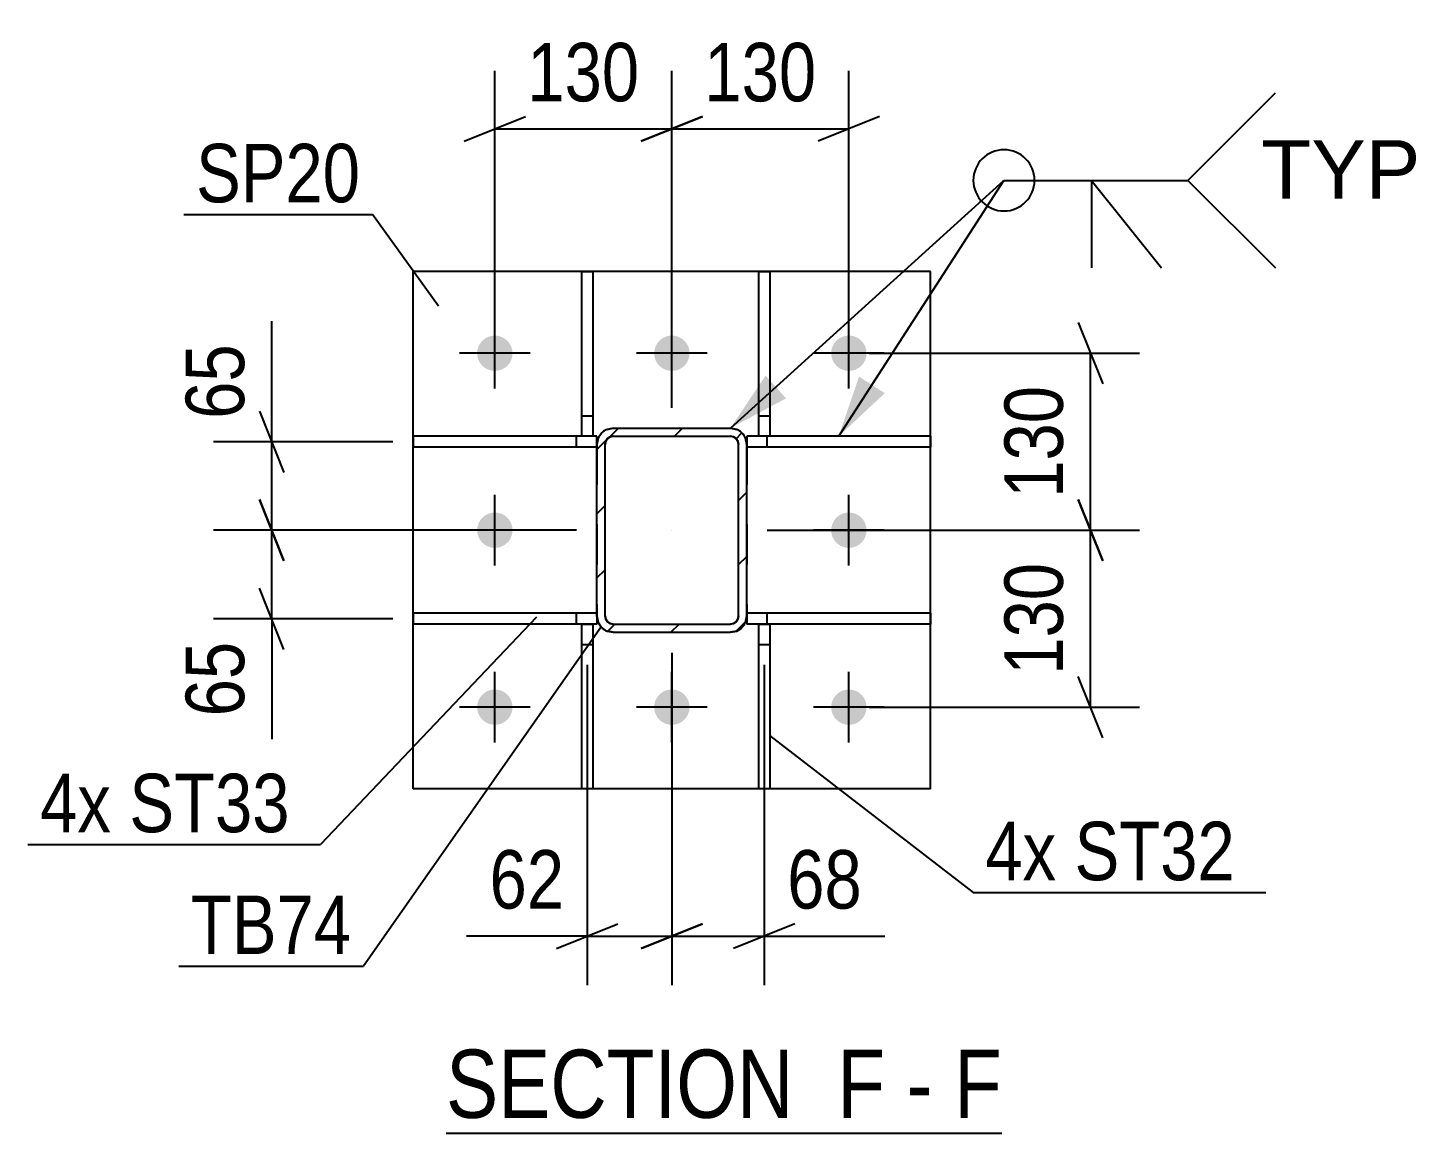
# Model space of a CAD drawing. Header units: millimetres. Extents: x 0 to 841, y 0 to 594.
# Drawn here: x 283.1 to 351.3, y 140.5 to 194.7 of the extents above; entities that cross this region are included whole.
import ezdxf

# ---------------------------------------------------------------- set-up
doc = ezdxf.new("R2010")
doc.units = ezdxf.units.MM
doc.linetypes.add('DXK_LINE_DOT2', pattern=[3.9198, 1.9599, -1.9599])
doc.linetypes.add('DXK_LINE_DOT3', pattern=[5.9187, 2.979, -0.9799, 0.9799, -0.9799])
doc.styles.add('Arial', font='ARIAL.TTF', dxfattribs={"height": 0.2})
doc.styles.add('Arial Narrow', font='ARIALN.TTF', dxfattribs={"height": 0.2})

# ---------------------------------------------------------------- blocks, each defined once
blk = doc.blocks.new('Unknown-814553119-17 - 5939')
at = {"color": 6, "linetype": 'Continuous'}
blk.add_line((303.591, 140.531), (330.807, 140.531), dxfattribs=at)
at = {"color": 0, "linetype": 'Continuous'}
for points in [[(321.7, 141.281), (321.7, 144.781), (303.591, 144.781), (303.591, 141.281)], [(325.091, 141.281), (325.091, 144.781), (322.75, 144.781), (322.75, 141.281)], [(327.416, 141.281), (327.416, 144.781), (326.141, 144.781), (326.141, 141.281)], [(330.807, 141.281), (330.807, 144.781), (328.466, 144.781), (328.466, 141.281)]]:
    blk.add_wipeout(points, dxfattribs=at)
at = {"color": 7, "linetype": 'Continuous', "style": 'Arial Narrow'}
for s, height, p in [('SECTION ', 3.3405, (303.591, 141.281)), ('F', 3.34, (322.75, 141.281)), ('F', 3.34, (328.466, 141.281)), ('-', 3.34, (326.141, 141.281))]:
    blk.add_text(s, height=height, dxfattribs=at).set_placement(p)
blk = doc.blocks.new('Part-814553119-5985 - 5939')
at = {"color": 2, "linetype": 'Continuous'}
for p, q in [((301.98, 157.396), (301.98, 182.729)), ((327.314, 182.729), (301.98, 182.729)), ((327.314, 157.396), (327.314, 182.729)), ((327.314, 157.396), (301.98, 157.396))]:
    blk.add_line(p, q, dxfattribs=at)
blk = doc.blocks.new('Part-814553119-5973 - 5939')
at = {"linetype": 'Continuous'}
h = blk.add_hatch(dxfattribs=at)
h.set_pattern_fill('', scale=0.7, style=0, pattern_type=0)
h.set_pattern_definition([(45, (318.0793, 174.8284), (-1.57154, 1.57154), [])])
h.paths.add_polyline_path([(318.253, 174.569), (318.079, 174.828), (317.82, 175.002), (317.514, 175.063), (311.78, 175.063), (311.474, 175.002), (311.215, 174.828), (311.041, 174.569), (310.98, 174.263), (310.98, 165.863), (311.041, 165.557), (311.215, 165.297), (311.474, 165.124), (311.78, 165.063), (317.514, 165.063), (317.82, 165.124), (318.079, 165.297), (318.253, 165.557), (318.314, 165.863), (318.314, 174.263)])
h.paths.add_polyline_path([(317.914, 165.863), (317.883, 165.71), (317.796, 165.58), (317.667, 165.493), (317.514, 165.463), (311.78, 165.463), (311.627, 165.493), (311.497, 165.58), (311.411, 165.71), (311.38, 165.863), (311.38, 174.263), (311.411, 174.416), (311.497, 174.546), (311.627, 174.632), (311.78, 174.663), (317.514, 174.663), (317.667, 174.632), (317.796, 174.546), (317.883, 174.416), (317.914, 174.263)])
at = {"color": 7, "linetype": 'DXK_LINE_DOT2'}
for p, q in [((310.98, 174.263), (311.041, 174.569)), ((311.497, 174.546), (311.411, 174.416)), ((311.474, 175.002), (311.78, 175.063)), ((311.627, 174.632), (311.497, 174.546)), ((311.78, 174.663), (311.627, 174.632)), ((311.78, 175.063), (317.514, 175.063)), ((311.78, 174.663), (317.514, 174.663)), ((317.514, 175.063), (317.82, 175.002)), ((317.667, 174.632), (317.514, 174.663)), ((317.796, 174.546), (317.667, 174.632)), ((317.883, 174.416), (317.796, 174.546)), ((318.253, 174.569), (318.314, 174.263)), ((310.98, 174.263), (310.98, 165.863)), ((311.411, 174.416), (311.38, 174.263)), ((311.38, 165.863), (311.38, 174.263)), ((317.914, 174.263), (317.883, 174.416)), ((317.914, 165.863), (317.914, 174.263)), ((318.314, 174.263), (318.314, 165.863)), ((311.041, 165.557), (310.98, 165.863)), ((311.38, 165.863), (311.411, 165.71)), ((311.411, 165.71), (311.497, 165.58)), ((317.796, 165.58), (317.883, 165.71)), ((317.883, 165.71), (317.914, 165.863)), ((318.314, 165.863), (318.253, 165.557)), ((311.78, 165.063), (311.474, 165.124)), ((311.497, 165.58), (311.627, 165.493)), ((311.627, 165.493), (311.78, 165.463)), ((311.78, 165.463), (317.514, 165.463)), ((311.78, 165.063), (317.514, 165.063)), ((317.514, 165.463), (317.667, 165.493)), ((317.82, 165.124), (317.514, 165.063)), ((317.667, 165.493), (317.796, 165.58))]:
    blk.add_line(p, q, dxfattribs=at)
at = {"color": 2, "linetype": 'Continuous'}
for p, q in [((311.041, 174.569), (310.98, 174.263)), ((311.411, 174.416), (311.497, 174.546)), ((311.78, 175.063), (311.474, 175.002)), ((311.497, 174.546), (311.627, 174.632)), ((311.627, 174.632), (311.78, 174.663)), ((311.78, 175.063), (317.514, 175.063)), ((311.78, 174.663), (317.514, 174.663)), ((317.82, 175.002), (317.514, 175.063)), ((317.514, 174.663), (317.667, 174.632)), ((317.667, 174.632), (317.796, 174.546)), ((317.796, 174.546), (317.883, 174.416)), ((318.314, 174.263), (318.253, 174.569)), ((310.98, 165.863), (310.98, 174.263)), ((311.38, 174.263), (311.411, 174.416)), ((311.38, 165.863), (311.38, 174.263)), ((317.883, 174.416), (317.914, 174.263)), ((317.914, 165.863), (317.914, 174.263)), ((318.314, 165.863), (318.314, 174.263)), ((310.98, 165.863), (311.041, 165.557)), ((311.411, 165.71), (311.38, 165.863)), ((311.497, 165.58), (311.411, 165.71)), ((317.883, 165.71), (317.796, 165.58)), ((317.914, 165.863), (317.883, 165.71)), ((318.253, 165.557), (318.314, 165.863)), ((311.474, 165.124), (311.78, 165.063)), ((311.627, 165.493), (311.497, 165.58)), ((311.78, 165.463), (311.627, 165.493)), ((311.78, 165.463), (317.514, 165.463)), ((311.78, 165.063), (317.514, 165.063)), ((317.667, 165.493), (317.514, 165.463)), ((317.514, 165.063), (317.82, 165.124)), ((317.796, 165.58), (317.667, 165.493))]:
    blk.add_line(p, q, dxfattribs=at)
at = {"color": 7, "linetype": 'DXK_LINE_DOT3'}
blk.add_line((314.647, 170.063), (314.647, 170.063), dxfattribs=at)
at = {"color": 7, "linetype": 'DXK_LINE_DOT2'}
for centre, start, end in [((311.78, 174.263), 112.5, 157.5), ((317.514, 174.263), 22.5, 67.5), ((311.78, 165.863), 202.5, 247.5), ((317.514, 165.863), 292.5, 337.5)]:
    blk.add_arc(centre, 0.8, start, end, dxfattribs=at)
at = {"color": 2, "linetype": 'Continuous'}
for centre, start, end in [((311.78, 174.263), 112.5, 157.5), ((317.514, 174.263), 22.5, 67.5), ((311.78, 165.863), 202.5, 247.5), ((317.514, 165.863), 292.5, 337.5)]:
    blk.add_arc(centre, 0.8, start, end, dxfattribs=at)
blk = doc.blocks.new('Part-814553119-6000 - 5939')
at = {"color": 2, "linetype": 'Continuous'}
for p, q in [((327.314, 165.994), (318.314, 165.994)), ((318.314, 165.865), (318.314, 165.461)), ((327.314, 165.994), (327.314, 165.461)), ((318.903, 165.461), (318.314, 165.461)), ((327.314, 165.461), (319.437, 165.461))]:
    blk.add_line(p, q, dxfattribs=at)
at = {"color": 7, "linetype": 'DXK_LINE_DOT2'}
for p, q in [((318.314, 165.994), (318.314, 165.865)), ((319.314, 165.461), (319.314, 165.994)), ((319.437, 165.461), (318.903, 165.461))]:
    blk.add_line(p, q, dxfattribs=at)
blk = doc.blocks.new('Part-814553119-6051 - 5939')
at = {"color": 2, "linetype": 'Continuous'}
for p, q in [((310.237, 174.668), (310.237, 182.728)), ((310.237, 182.728), (310.77, 182.728)), ((310.77, 182.728), (310.77, 174.668)), ((310.77, 174.668), (310.237, 174.668))]:
    blk.add_line(p, q, dxfattribs=at)
at = {"color": 7, "linetype": 'DXK_LINE_DOT2'}
blk.add_line((310.237, 175.668), (310.77, 175.668), dxfattribs=at)
blk = doc.blocks.new('Part-814553119-6046 - 5939')
at = {"color": 2, "linetype": 'Continuous'}
for p, q in [((318.903, 174.668), (318.903, 182.728)), ((318.903, 182.728), (319.436, 182.728)), ((319.436, 182.728), (319.436, 174.668)), ((319.436, 174.668), (318.903, 174.668))]:
    blk.add_line(p, q, dxfattribs=at)
at = {"color": 7, "linetype": 'DXK_LINE_DOT2'}
blk.add_line((318.903, 175.668), (319.436, 175.668), dxfattribs=at)
blk = doc.blocks.new('Part-814553119-6056 - 5939')
at = {"color": 2, "linetype": 'Continuous'}
for p, q in [((318.903, 157.394), (318.903, 165.468)), ((318.903, 165.468), (319.437, 165.468)), ((319.437, 165.468), (319.436, 157.394)), ((319.436, 157.394), (318.903, 157.394))]:
    blk.add_line(p, q, dxfattribs=at)
at = {"color": 7, "linetype": 'DXK_LINE_DOT2'}
blk.add_line((318.903, 164.468), (319.437, 164.468), dxfattribs=at)
blk = doc.blocks.new('Part-814553119-6066 - 5939')
at = {"color": 2, "linetype": 'Continuous'}
for p, q in [((327.314, 174.661), (318.314, 174.661)), ((318.314, 174.661), (318.314, 174.26)), ((327.314, 174.661), (327.314, 174.128)), ((327.314, 174.128), (318.314, 174.128))]:
    blk.add_line(p, q, dxfattribs=at)
at = {"color": 7, "linetype": 'DXK_LINE_DOT2'}
for p, q in [((319.314, 174.128), (319.314, 174.661)), ((318.314, 174.26), (318.314, 174.128))]:
    blk.add_line(p, q, dxfattribs=at)
blk = doc.blocks.new('Bolt-814553119-6069 - 5939')
at = {"linetype": 'Continuous'}
for points in [[(305.114, 178.729, -1), (306.847, 178.729, -1)], [(313.78, 178.729, -1), (315.514, 178.729, -1)], [(322.447, 178.729, -1), (324.18, 178.729, -1)], [(305.114, 170.063, -1), (306.847, 170.063, -1)], [(322.447, 170.063, -1), (324.18, 170.063, -1)], [(305.114, 161.396, -1), (306.847, 161.396, -1)], [(313.78, 161.396, -1), (315.514, 161.396, -1)], [(322.447, 161.396, -1), (324.18, 161.396, -1)]]:
    blk.add_hatch(color=1, dxfattribs=at).paths.add_polyline_path(points)
at = {"color": 1, "linetype": 'Continuous'}
for p, q in [((305.98, 176.996), (305.98, 180.463)), ((314.647, 176.996), (314.647, 180.463)), ((323.314, 176.996), (323.314, 180.463)), ((307.714, 178.729), (304.247, 178.729)), ((316.38, 178.729), (312.914, 178.729)), ((325.047, 178.729), (321.58, 178.729)), ((305.98, 168.329), (305.98, 171.796)), ((323.314, 168.329), (323.314, 171.796)), ((307.714, 170.063), (304.247, 170.063)), ((325.047, 170.063), (321.58, 170.063)), ((305.98, 159.663), (305.98, 163.129)), ((314.647, 159.663), (314.647, 163.129)), ((323.314, 159.663), (323.314, 163.129)), ((307.714, 161.396), (304.247, 161.396)), ((316.38, 161.396), (312.914, 161.396)), ((325.047, 161.396), (321.58, 161.396))]:
    blk.add_line(p, q, dxfattribs=at)
blk = doc.blocks.new('Part-814553119-6083 - 5939')
at = {"color": 2, "linetype": 'Continuous'}
for p, q in [((310.237, 157.394), (310.237, 165.468)), ((310.237, 165.468), (310.77, 165.468)), ((310.77, 165.468), (310.77, 157.394)), ((310.77, 157.394), (310.237, 157.394))]:
    blk.add_line(p, q, dxfattribs=at)
at = {"color": 7, "linetype": 'DXK_LINE_DOT2'}
blk.add_line((310.237, 164.468), (310.77, 164.468), dxfattribs=at)
blk = doc.blocks.new('Part-814553119-6088 - 5939')
at = {"color": 2, "linetype": 'Continuous'}
for p, q in [((310.98, 174.661), (301.981, 174.661)), ((301.981, 174.661), (301.981, 174.128)), ((310.98, 174.263), (310.98, 174.661)), ((310.98, 174.128), (301.981, 174.128))]:
    blk.add_line(p, q, dxfattribs=at)
at = {"color": 7, "linetype": 'DXK_LINE_DOT2'}
for p, q in [((309.98, 174.128), (309.98, 174.661)), ((310.98, 174.263), (310.98, 174.128))]:
    blk.add_line(p, q, dxfattribs=at)
blk = doc.blocks.new('Part-814553119-6095 - 5939')
at = {"color": 2, "linetype": 'Continuous'}
for p, q in [((310.98, 165.994), (301.981, 165.994)), ((301.981, 165.994), (301.981, 165.461)), ((310.98, 165.863), (310.98, 165.461)), ((310.237, 165.461), (301.981, 165.461)), ((310.98, 165.461), (310.77, 165.461))]:
    blk.add_line(p, q, dxfattribs=at)
at = {"color": 7, "linetype": 'DXK_LINE_DOT2'}
for p, q in [((309.98, 165.461), (309.98, 165.994)), ((310.98, 165.863), (310.98, 165.994)), ((310.77, 165.461), (310.237, 165.461))]:
    blk.add_line(p, q, dxfattribs=at)
blk = doc.blocks.new('StraightDimension-814553119-6178 - 5939')
at = {"color": 7, "linetype": 'Continuous'}
for p, q in [((295.057, 174.394), (295.057, 180.301)), ((295.057, 174.394), (295.057, 180.301)), ((294.457, 175.894), (295.657, 172.894)), ((300.981, 174.394), (292.207, 174.394)), ((295.057, 170.063), (295.057, 174.394)), ((295.657, 168.563), (294.457, 171.563)), ((309.98, 170.063), (292.207, 170.063))]:
    blk.add_line(p, q, dxfattribs=at)
at = {"color": 0}
blk.add_wipeout([(294.307, 179.776), (290.107, 179.776), (290.107, 174.919), (294.307, 174.919)], dxfattribs=at)
at = {"color": 3, "style": 'Arial Narrow'}
blk.add_text('65', height=2.8633, rotation=90.00021, dxfattribs=at).set_placement((293.707, 175.519))
blk = doc.blocks.new('StraightDimension-814553119-6157 - 5939')
at = {"color": 7, "linetype": 'Continuous'}
for p, q in [((334.542, 180.229), (335.742, 177.229)), ((324.314, 178.729), (337.542, 178.729)), ((335.142, 170.063), (335.142, 178.729)), ((335.742, 168.563), (334.542, 171.563)), ((319.314, 170.063), (337.542, 170.063))]:
    blk.add_line(p, q, dxfattribs=at)
at = {"color": 0}
blk.add_wipeout([(334.392, 177.738), (330.192, 177.738), (330.192, 171.054), (334.392, 171.054)], dxfattribs=at)
at = {"color": 3, "style": 'Arial Narrow'}
blk.add_text('130', height=2.8633, rotation=90.00021, dxfattribs=at).set_placement((333.792, 171.654))
blk = doc.blocks.new('StraightDimension-814553119-6184 - 5939')
at = {"color": 7, "linetype": 'Continuous'}
for p, q in [((294.457, 171.563), (295.657, 168.563)), ((309.98, 170.063), (292.207, 170.063)), ((295.057, 165.728), (295.057, 170.063)), ((295.657, 164.228), (294.457, 167.228)), ((300.981, 165.728), (292.207, 165.728)), ((295.057, 165.728), (295.057, 159.821)), ((295.057, 165.728), (295.057, 159.821))]:
    blk.add_line(p, q, dxfattribs=at)
at = {"color": 0}
blk.add_wipeout([(294.307, 165.203), (290.107, 165.203), (290.107, 160.346), (294.307, 160.346)], dxfattribs=at)
at = {"color": 3, "style": 'Arial Narrow'}
blk.add_text('65', height=2.8633, rotation=90.00021, dxfattribs=at).set_placement((293.707, 160.946))
blk = doc.blocks.new('StraightDimension-814553119-6167 - 5939')
at = {"color": 7, "linetype": 'Continuous'}
for p, q in [((334.542, 171.563), (335.742, 168.563)), ((319.314, 170.063), (337.542, 170.063)), ((335.142, 161.396), (335.142, 170.063)), ((335.742, 159.896), (334.542, 162.896)), ((324.314, 161.396), (337.542, 161.396))]:
    blk.add_line(p, q, dxfattribs=at)
at = {"color": 0}
blk.add_wipeout([(334.392, 169.072), (330.192, 169.072), (330.192, 162.387), (334.392, 162.387)], dxfattribs=at)
at = {"color": 3, "style": 'Arial Narrow'}
blk.add_text('130', height=2.8633, rotation=90.00021, dxfattribs=at).set_placement((333.792, 162.987))
blk = doc.blocks.new('StraightDimension-814553119-6191 - 5939')
at = {"color": 7, "linetype": 'Continuous'}
for p, q in [((305.98, 179.729), (305.98, 192.567)), ((314.647, 176.063), (314.647, 192.567)), ((304.48, 189.117), (307.48, 190.317)), ((316.147, 190.317), (313.147, 189.117)), ((305.98, 189.717), (314.647, 189.717))]:
    blk.add_line(p, q, dxfattribs=at)
at = {"color": 0}
blk.add_wipeout([(313.656, 190.467), (313.656, 194.667), (306.971, 194.667), (306.971, 190.467)], dxfattribs=at)
at = {"color": 3, "style": 'Arial Narrow'}
blk.add_text('130', height=2.8633, dxfattribs=at).set_placement((307.571, 191.067))
blk = doc.blocks.new('StraightDimension-814553119-6200 - 5939')
at = {"color": 7, "linetype": 'Continuous'}
for p, q in [((314.647, 176.063), (314.647, 192.567)), ((323.314, 179.729), (323.314, 192.567)), ((313.147, 189.117), (316.147, 190.317)), ((324.814, 190.317), (321.814, 189.117)), ((314.647, 189.717), (323.314, 189.717))]:
    blk.add_line(p, q, dxfattribs=at)
at = {"color": 0}
blk.add_wipeout([(322.323, 190.467), (322.323, 194.667), (315.638, 194.667), (315.638, 190.467)], dxfattribs=at)
at = {"color": 3, "style": 'Arial Narrow'}
blk.add_text('130', height=2.8633, dxfattribs=at).set_placement((316.238, 191.067))
blk = doc.blocks.new('StraightDimension-814553119-6210 - 5939')
at = {"color": 7, "linetype": 'Continuous'}
for p, q in [((314.647, 164.063), (314.647, 147.781)), ((310.504, 163.468), (310.504, 147.781)), ((309.004, 149.581), (312.004, 150.781)), ((316.147, 150.781), (313.147, 149.581)), ((310.504, 150.181), (304.597, 150.181)), ((310.504, 150.181), (304.597, 150.181)), ((310.504, 150.181), (314.647, 150.181))]:
    blk.add_line(p, q, dxfattribs=at)
at = {"color": 0}
blk.add_wipeout([(309.979, 150.931), (309.979, 155.131), (305.122, 155.131), (305.122, 150.931)], dxfattribs=at)
at = {"color": 3, "style": 'Arial Narrow'}
blk.add_text('62', height=2.8633, dxfattribs=at).set_placement((305.722, 151.531))
blk = doc.blocks.new('StraightDimension-814553119-6220 - 5939')
at = {"color": 7, "linetype": 'Continuous'}
for p, q in [((314.647, 164.063), (314.647, 147.781)), ((319.17, 163.468), (319.17, 147.781)), ((313.147, 149.581), (316.147, 150.781)), ((320.67, 150.781), (317.67, 149.581)), ((314.647, 150.181), (319.17, 150.181)), ((319.17, 150.181), (325.076, 150.181)), ((319.17, 150.181), (325.076, 150.181))]:
    blk.add_line(p, q, dxfattribs=at)
at = {"color": 0}
blk.add_wipeout([(324.551, 150.931), (324.551, 155.131), (319.695, 155.131), (319.695, 150.931)], dxfattribs=at)
at = {"color": 3, "style": 'Arial Narrow'}
blk.add_text('68', height=2.8633, dxfattribs=at).set_placement((320.295, 151.531))
blk = doc.blocks.new('Mark-814553119-5969 - 5939')
at = {"color": 30, "linetype": 'Continuous'}
for p in [(311.197, 165.346), (290.502, 148.706)]:
    blk.add_line(p, (299.556, 148.706), dxfattribs=at)
at = {"color": 0}
blk.add_wipeout([(298.956, 149.306), (298.956, 152.306), (291.102, 152.306), (291.102, 149.306)], dxfattribs=at)
blk.add_wipeout([(298.956, 149.306), (298.956, 152.306), (291.102, 152.306), (291.102, 149.306)], dxfattribs=at)
at = {"color": 3, "style": 'Arial Narrow'}
blk.add_text('TB74', height=2.8633, dxfattribs=at).set_placement((291.102, 149.306))
blk = doc.blocks.new('Mark-814553119-5981 - 5939')
at = {"color": 30, "linetype": 'Continuous'}
for p in [(290.755, 185.522), (303.216, 181.043)]:
    blk.add_line(p, (299.994, 185.522), dxfattribs=at)
at = {"color": 0}
blk.add_wipeout([(299.394, 186.122), (299.394, 189.122), (291.355, 189.122), (291.355, 186.122)], dxfattribs=at)
blk.add_wipeout([(299.394, 186.122), (299.394, 189.122), (291.355, 189.122), (291.355, 186.122)], dxfattribs=at)
at = {"color": 3, "style": 'Arial Narrow'}
blk.add_text('SP20', height=2.8633, dxfattribs=at).set_placement((291.355, 186.122))
blk = doc.blocks.new('MarkSet-814553119-6282 - 5939')
at = {"color": 30, "linetype": 'Continuous'}
for p in [(308.018, 165.797), (283.117, 154.671)]:
    blk.add_line(p, (297.443, 154.671), dxfattribs=at)
at = {"color": 0}
for points in [[(287.189, 155.271), (287.189, 158.271), (283.717, 158.271), (283.717, 155.271)], [(295.943, 155.271), (295.943, 158.271), (288.089, 158.271), (288.089, 155.271)]]:
    blk.add_wipeout(points, dxfattribs=at)
for points in [[(287.189, 155.271), (287.189, 158.271), (283.717, 158.271), (283.717, 155.271)], [(295.943, 155.271), (295.943, 158.271), (288.089, 158.271), (288.089, 155.271)]]:
    blk.add_wipeout(points, dxfattribs=at)
at = {"color": 3, "style": 'Arial Narrow'}
for s, p in [('ST33', (288.089, 155.271)), ('4x', (283.717, 155.271))]:
    blk.add_text(s, height=2.8633, dxfattribs=at).set_placement(p)
blk = doc.blocks.new('WeldMark-814553119-6229 - 5939')
at = {"linetype": 'Continuous'}
for points in [[(320.24, 176.521), (317.514, 175.063), (319.233, 177.633)], [(325.071, 176.775), (322.814, 174.661), (323.811, 177.588)]]:
    blk.add_hatch(color=30, dxfattribs=at).paths.add_polyline_path(points)
at = {"color": 30, "linetype": 'Continuous'}
for p, q in [((317.514, 175.063), (330.906, 187.198)), ((322.814, 174.661), (330.906, 187.198)), ((330.906, 187.198), (339.906, 187.198))]:
    blk.add_line(p, q, dxfattribs=at)
at = {"color": 3, "linetype": 'Continuous'}
for q in [(338.621, 182.912), (335.192, 182.912)]:
    blk.add_line((335.192, 187.198), q, dxfattribs=at)
for start, end in [(90, 270), (270, 90)]:
    blk.add_arc((330.906, 187.198), 1.5, start, end, dxfattribs=at)
at = {"color": 0, "linetype": 'Continuous'}
blk.add_wipeout([(351.282, 186.298), (351.282, 189.298), (343.506, 189.298), (343.506, 186.298)], dxfattribs=at)
blk.add_wipeout([(351.282, 186.298), (351.282, 189.298), (343.506, 189.298), (343.506, 186.298)], dxfattribs=at)
at = {"color": 3, "linetype": 'Continuous'}
for q in [(344.192, 191.484), (344.192, 182.912)]:
    blk.add_line((339.906, 187.198), q, dxfattribs=at)
at = {"color": 3, "linetype": 'Continuous', "style": 'Arial'}
blk.add_text('TYP', height=2.8652, dxfattribs=at).set_placement((343.506, 186.298))
blk = doc.blocks.new('MarkSet-814553119-6312 - 5939')
at = {"color": 30, "linetype": 'Continuous'}
for p, q in [((319.426, 160.004), (329.393, 152.32)), ((329.393, 152.32), (343.719, 152.32))]:
    blk.add_line(p, q, dxfattribs=at)
at = {"color": 0}
for points in [[(333.465, 152.92), (333.465, 155.92), (329.993, 155.92), (329.993, 152.92)], [(342.219, 152.92), (342.219, 155.92), (334.365, 155.92), (334.365, 152.92)]]:
    blk.add_wipeout(points, dxfattribs=at)
for points in [[(333.465, 152.92), (333.465, 155.92), (329.993, 155.92), (329.993, 152.92)], [(342.219, 152.92), (342.219, 155.92), (334.365, 155.92), (334.365, 152.92)]]:
    blk.add_wipeout(points, dxfattribs=at)
at = {"color": 3, "style": 'Arial Narrow'}
for s, p in [('4x', (329.993, 152.92)), ('ST32', (334.365, 152.92))]:
    blk.add_text(s, height=2.8633, dxfattribs=at).set_placement(p)

msp = doc.modelspace()

# ---------------------------------------------------------------- block references
for name in ['Part-814553119-5985 - 5939', 'Part-814553119-6051 - 5939', 'Part-814553119-6046 - 5939', 'Bolt-814553119-6069 - 5939', 'Part-814553119-6088 - 5939', 'Part-814553119-5973 - 5939', 'Part-814553119-6066 - 5939', 'Part-814553119-6095 - 5939', 'Part-814553119-6000 - 5939', 'Part-814553119-6083 - 5939', 'Part-814553119-6056 - 5939', 'Unknown-814553119-17 - 5939']:
    msp.add_blockref(name, (0, 0))

# ---------------------------------------------------------------- next in the draw order: block references
for name in ['Mark-814553119-5981 - 5939', 'StraightDimension-814553119-6178 - 5939', 'StraightDimension-814553119-6157 - 5939']:
    msp.add_blockref(name, (0, 0))

# ---------------------------------------------------------------- next in the draw order: block references
for name in ['StraightDimension-814553119-6191 - 5939', 'StraightDimension-814553119-6184 - 5939', 'StraightDimension-814553119-6167 - 5939']:
    msp.add_blockref(name, (0, 0))

# ---------------------------------------------------------------- next in the draw order: block references
for name in ['StraightDimension-814553119-6200 - 5939', 'StraightDimension-814553119-6210 - 5939']:
    msp.add_blockref(name, (0, 0))

# ---------------------------------------------------------------- next in the draw order: block references
for name in ['WeldMark-814553119-6229 - 5939', 'Mark-814553119-5969 - 5939', 'StraightDimension-814553119-6220 - 5939']:
    msp.add_blockref(name, (0, 0))

# ---------------------------------------------------------------- next in the draw order: block references
for name in ['MarkSet-814553119-6282 - 5939', 'MarkSet-814553119-6312 - 5939']:
    msp.add_blockref(name, (0, 0))

doc.saveas('drawing.dxf')
